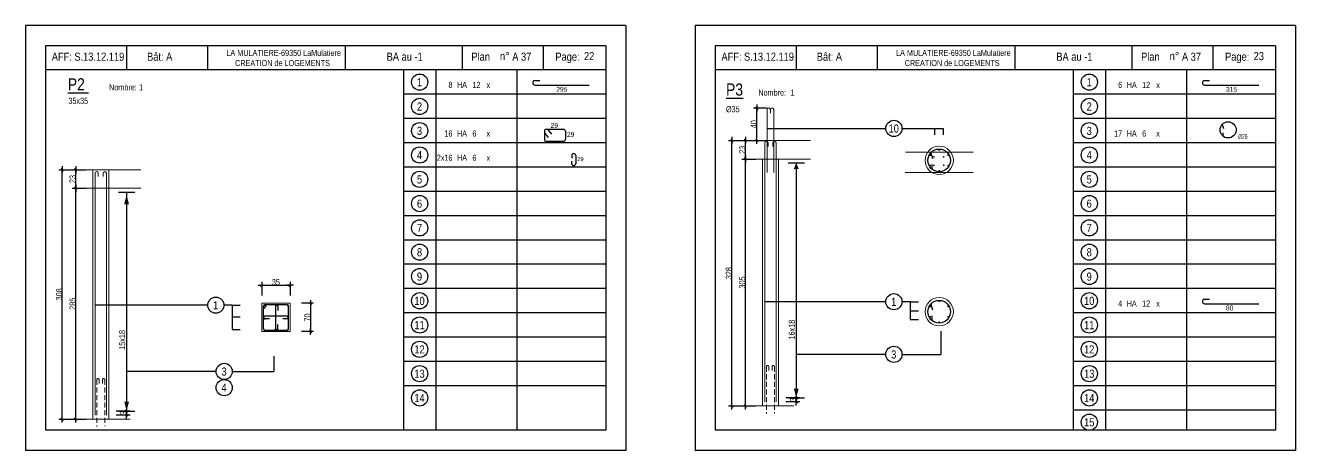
# Model space of a CAD drawing. Header units: metres. Extents: x -9927 to 45032, y -190416 to 12166.
# Drawn here: x 9441 to 12582, y -170879 to -169829 of the extents above; entities that cross this region are included whole.
import ezdxf
from ezdxf.enums import TextEntityAlignment as Align

# ---------------------------------------------------------------- set-up
doc = ezdxf.new("R2010")
doc.units = ezdxf.units.M
doc.header["$PDMODE"] = 65
doc.linetypes.add('CACHE2', pattern=[0.1875, 0.125, -0.0625])
for name, color, linetype in [('01_cote_gen', 4, 'Continuous'), ('01_fenetres', 171, 'Continuous'), ('01_linteaux', 3, 'Continuous'), ('01_sem', 42, 'Continuous'), ('01_texte', 230, 'Continuous'), ('AA_COTES', 2, 'Continuous')]:
    doc.layers.add(name, color=color, linetype=linetype)
doc.styles.add('STYLE2', font='ARIALN.TTF')
doc.dimstyles.new('JB25', dxfattribs={"dimscale": 0.1, "dimtxt": 150, "dimasz": 17, "dimexe": 0.1, "dimexo": 0.1, "dimgap": 0.09, "dimtad": 1, "dimdec": 1, "dimlfac": 0.5, "dimdsep": 46, "dimtxsty": 'STYLE2', "dimblk1": 'BOND_G', "dimblk2": 'BOND_D', "dimsah": 1, "dimcen": 1.5, "dimdle": 0.01, "dimse1": 1, "dimse2": 1, "dimclrd": 4, "dimclre": 2, "dimclrt": 5, "dimadec": 0, "dimazin": 0, "dimtfac": 2.333333, "dimtdec": 1, "dimtix": 1, "dimtmove": 2, "dimatfit": 3, "dimldrblk": 'BOND_G', "dimfxl": 1, "dimtolj": 1, "dimtzin": 0, "dimarcsym": 0})
doc.dimstyles.new('JB50', dxfattribs={"dimscale": 0.1, "dimtxt": 150, "dimasz": 15, "dimexe": 0.1, "dimexo": 0.1, "dimgap": 0.09, "dimtad": 1, "dimdec": 1, "dimdsep": 46, "dimtxsty": 'STYLE2', "dimblk1": 'BOND_G', "dimblk2": 'BOND_D', "dimsah": 1, "dimcen": 1.5, "dimdle": 0.01, "dimse1": 1, "dimse2": 1, "dimclrd": 4, "dimclre": 2, "dimclrt": 6, "dimazin": 2, "dimtfac": 2.333333, "dimtdec": 1, "dimtix": 1, "dimtmove": 2, "dimatfit": 3, "dimldrblk": 'BOND_G', "dimfxl": 1, "dimtolj": 1, "dimtzin": 0, "dimarcsym": 0})

# ---------------------------------------------------------------- blocks, each defined once
blk = doc.blocks.new('BOND_G')
at = {"layer": 'AA_COTES', "color": 0}
for p, q in [((5, 0), (-5, 0)), ((1.8, 1.8), (-1.8, -1.8)), ((0, -5), (0, 15))]:
    blk.add_line(p, q, dxfattribs=at)
blk = doc.blocks.new('BOND_D')
at = {"layer": 'AA_COTES', "color": 0}
for p, q in [((5, 0), (-5, 0)), ((-1.8, -1.8), (1.8, 1.8)), ((0, 5), (0, -15))]:
    blk.add_line(p, q, dxfattribs=at)
blk = doc.blocks.new('*D1713')
at = {"layer": '01_cote_gen', "color": 4, "linetype": 'Continuous', "lineweight": -2, "transparency": 16777216}
blk.add_line((11188.3, -170766.9), (11188.3, -170114.3), dxfattribs=at)
at = {"layer": 'DEFPOINTS', "color": 0, "linetype": 'Continuous', "lineweight": 0, "transparency": 16777216}
for p in [(11188.3, -170112.6), (11303.4, -170112.6), (11263.4, -170768.6)]:
    blk.add_point(p, dxfattribs=at)
at = {"layer": '01_cote_gen', "color": 4, "linetype": 'Continuous', "lineweight": -2, "transparency": 16777216, "xscale": 1.7, "yscale": 1.7, "zscale": 1.7}
for name, p, rotation in [('BOND_D', (11188.3, -170112.6), 90), ('BOND_G', (11188.3, -170768.6), 270)]:
    blk.add_blockref(name, p, dxfattribs=dict(at, rotation=rotation))
at = {"layer": '01_cote_gen', "color": 5, "linetype": 'Continuous', "lineweight": 0, "transparency": 16777216, "insert": (11180.6, -170440.6), "char_height": 15, "attachment_point": 5, "rotation": 90, "style": 'STYLE2'}
blk.add_mtext('\\A1;328', dxfattribs=at)
blk = doc.blocks.new('*D1714')
at = {"layer": '01_cote_gen', "color": 4, "linetype": 'Continuous', "lineweight": -2, "transparency": 16777216}
blk.add_line((11221.5, -170156.9), (11221.5, -170114.3), dxfattribs=at)
at = {"layer": 'DEFPOINTS', "color": 0, "linetype": 'Continuous', "lineweight": 0, "transparency": 16777216}
for p in [(11221.5, -170112.6), (11350.1, -170112.6), (11359.2, -170158.6)]:
    blk.add_point(p, dxfattribs=at)
at = {"layer": '01_cote_gen', "color": 4, "linetype": 'Continuous', "lineweight": -2, "transparency": 16777216, "xscale": 1.7, "yscale": 1.7, "zscale": 1.7}
for name, p, rotation in [('BOND_D', (11221.5, -170112.6), 90), ('BOND_G', (11221.5, -170158.6), 270)]:
    blk.add_blockref(name, p, dxfattribs=dict(at, rotation=rotation))
at = {"layer": '01_cote_gen', "color": 5, "linetype": 'Continuous', "lineweight": 0, "transparency": 16777216, "insert": (11213.8, -170135.6), "char_height": 15, "attachment_point": 5, "rotation": 90, "style": 'STYLE2'}
blk.add_mtext('\\A1;23', dxfattribs=at)
blk = doc.blocks.new('*D1715')
at = {"layer": '01_cote_gen', "color": 4, "linetype": 'Continuous', "lineweight": -2, "transparency": 16777216}
blk.add_line((11221.5, -170766.9), (11221.5, -170160.3), dxfattribs=at)
at = {"layer": 'DEFPOINTS', "color": 0, "linetype": 'Continuous', "lineweight": 0, "transparency": 16777216}
for p in [(11221.5, -170158.6), (11230, -170158.6), (11239.6, -170768.6)]:
    blk.add_point(p, dxfattribs=at)
at = {"layer": '01_cote_gen', "color": 4, "linetype": 'Continuous', "lineweight": -2, "transparency": 16777216, "xscale": 1.7, "yscale": 1.7, "zscale": 1.7}
for name, p, rotation in [('BOND_D', (11221.5, -170158.6), 90), ('BOND_G', (11221.5, -170768.6), 270)]:
    blk.add_blockref(name, p, dxfattribs=dict(at, rotation=rotation))
at = {"layer": '01_cote_gen', "color": 5, "linetype": 'Continuous', "lineweight": 0, "transparency": 16777216, "insert": (11213.8, -170463.6), "char_height": 15, "attachment_point": 5, "rotation": 90, "style": 'STYLE2'}
blk.add_mtext('\\A1;305', dxfattribs=at)
blk = doc.blocks.new('*D1716')
at = {"layer": '01_cote_gen', "color": 4, "linetype": 'Continuous', "lineweight": -2, "transparency": 16777216}
blk.add_line((11347.3, -170750.3), (11347.3, -170756.9), dxfattribs=at)
at = {"layer": 'DEFPOINTS', "color": 0, "linetype": 'Continuous', "lineweight": 0, "transparency": 16777216}
for p in [(11297.4, -170758.6), (11340.5, -170748.6), (11347.3, -170758.6)]:
    blk.add_point(p, dxfattribs=at)
at = {"layer": '01_cote_gen', "color": 4, "linetype": 'Continuous', "lineweight": -2, "transparency": 16777216, "xscale": 1.7, "yscale": 1.7, "zscale": 1.7}
for name, p, rotation in [('BOND_G', (11347.3, -170748.6), 90), ('BOND_D', (11347.3, -170758.6), 270)]:
    blk.add_blockref(name, p, dxfattribs=dict(at, rotation=rotation))
at = {"layer": '01_cote_gen', "color": 5, "linetype": 'Continuous', "lineweight": 0, "transparency": 16777216, "insert": (11339.6, -170753.6), "char_height": 15, "attachment_point": 5, "rotation": 90, "style": 'STYLE2'}
blk.add_mtext('\\A1;3', dxfattribs=at)
blk = doc.blocks.new('*D1717')
at = {"layer": '01_cote_gen', "color": 4, "lineweight": -2, "ltscale": 0.5, "transparency": 16777216}
blk.add_line((11250, -170110.9), (11250, -170034.3), dxfattribs=at)
at = {"layer": 'DEFPOINTS', "color": 0, "lineweight": 0, "ltscale": 0.5, "transparency": 16777216}
for p in [(11250, -170032.6), (11287.4, -170032.6), (11255.2, -170112.6)]:
    blk.add_point(p, dxfattribs=at)
at = {"layer": '01_cote_gen', "color": 4, "lineweight": -2, "ltscale": 0.5, "transparency": 16777216, "xscale": 1.7, "yscale": 1.7, "zscale": 1.7}
for name, p, rotation in [('BOND_D', (11250, -170032.6), 90), ('BOND_G', (11250, -170112.6), 270)]:
    blk.add_blockref(name, p, dxfattribs=dict(at, rotation=rotation))
at = {"layer": '01_cote_gen', "color": 5, "lineweight": 0, "ltscale": 0.5, "transparency": 16777216, "insert": (11242.4, -170072.6), "char_height": 15, "attachment_point": 5, "rotation": 90, "style": 'STYLE2'}
blk.add_mtext('\\A1;40', dxfattribs=at)
blk = doc.blocks.new('*D1735')
at = {"layer": '01_cote_gen', "color": 4, "linetype": 'Continuous', "lineweight": -2, "transparency": 16777216}
blk.add_line((9532.2, -170799.3), (9532.2, -170186.7), dxfattribs=at)
at = {"layer": 'DEFPOINTS', "color": 0, "linetype": 'Continuous', "lineweight": 0, "transparency": 16777216}
for p in [(9532.2, -170185), (9647.4, -170185), (9607.4, -170801)]:
    blk.add_point(p, dxfattribs=at)
at = {"layer": '01_cote_gen', "color": 4, "linetype": 'Continuous', "lineweight": -2, "transparency": 16777216, "xscale": 1.7, "yscale": 1.7, "zscale": 1.7}
for name, p, rotation in [('BOND_D', (9532.2, -170185), 90), ('BOND_G', (9532.2, -170801), 270)]:
    blk.add_blockref(name, p, dxfattribs=dict(at, rotation=rotation))
at = {"layer": '01_cote_gen', "color": 5, "linetype": 'Continuous', "lineweight": 0, "transparency": 16777216, "insert": (9524.6, -170493), "char_height": 15, "attachment_point": 5, "rotation": 90, "style": 'STYLE2'}
blk.add_mtext('\\A1;308', dxfattribs=at)
blk = doc.blocks.new('*D1736')
at = {"layer": '01_cote_gen', "color": 4, "linetype": 'Continuous', "lineweight": -2, "transparency": 16777216}
blk.add_line((9565.4, -170229.3), (9565.4, -170186.7), dxfattribs=at)
at = {"layer": 'DEFPOINTS', "color": 0, "linetype": 'Continuous', "lineweight": 0, "transparency": 16777216}
for p in [(9565.4, -170185), (9694.1, -170185), (9703.1, -170231)]:
    blk.add_point(p, dxfattribs=at)
at = {"layer": '01_cote_gen', "color": 4, "linetype": 'Continuous', "lineweight": -2, "transparency": 16777216, "xscale": 1.7, "yscale": 1.7, "zscale": 1.7}
for name, p, rotation in [('BOND_D', (9565.4, -170185), 90), ('BOND_G', (9565.4, -170231), 270)]:
    blk.add_blockref(name, p, dxfattribs=dict(at, rotation=rotation))
at = {"layer": '01_cote_gen', "color": 5, "linetype": 'Continuous', "lineweight": 0, "transparency": 16777216, "insert": (9557.7, -170208), "char_height": 15, "attachment_point": 5, "rotation": 90, "style": 'STYLE2'}
blk.add_mtext('\\A1;23', dxfattribs=at)
blk = doc.blocks.new('*D1737')
at = {"layer": '01_cote_gen', "color": 4, "linetype": 'Continuous', "lineweight": -2, "transparency": 16777216}
blk.add_line((9565.4, -170799.3), (9565.4, -170232.7), dxfattribs=at)
at = {"layer": 'DEFPOINTS', "color": 0, "linetype": 'Continuous', "lineweight": 0, "transparency": 16777216}
for p in [(9565.4, -170231), (9573.9, -170231), (9583.5, -170801)]:
    blk.add_point(p, dxfattribs=at)
at = {"layer": '01_cote_gen', "color": 4, "linetype": 'Continuous', "lineweight": -2, "transparency": 16777216, "xscale": 1.7, "yscale": 1.7, "zscale": 1.7}
for name, p, rotation in [('BOND_D', (9565.4, -170231), 90), ('BOND_G', (9565.4, -170801), 270)]:
    blk.add_blockref(name, p, dxfattribs=dict(at, rotation=rotation))
at = {"layer": '01_cote_gen', "color": 5, "linetype": 'Continuous', "lineweight": 0, "transparency": 16777216, "insert": (9557.7, -170516), "char_height": 15, "attachment_point": 5, "rotation": 90, "style": 'STYLE2'}
blk.add_mtext('\\A1;285', dxfattribs=at)
blk = doc.blocks.new('*D1738')
at = {"layer": '01_cote_gen', "color": 4, "linetype": 'Continuous', "lineweight": -2, "transparency": 16777216}
blk.add_line((9691.2, -170782.7), (9691.2, -170789.3), dxfattribs=at)
at = {"layer": 'DEFPOINTS', "color": 0, "linetype": 'Continuous', "lineweight": 0, "transparency": 16777216}
for p in [(9641.4, -170791), (9684.4, -170781), (9691.2, -170791)]:
    blk.add_point(p, dxfattribs=at)
at = {"layer": '01_cote_gen', "color": 4, "linetype": 'Continuous', "lineweight": -2, "transparency": 16777216, "xscale": 1.7, "yscale": 1.7, "zscale": 1.7}
for name, p, rotation in [('BOND_G', (9691.2, -170781), 90), ('BOND_D', (9691.2, -170791), 270)]:
    blk.add_blockref(name, p, dxfattribs=dict(at, rotation=rotation))
at = {"layer": '01_cote_gen', "color": 5, "linetype": 'Continuous', "lineweight": 0, "transparency": 16777216, "insert": (9683.6, -170786), "char_height": 15, "attachment_point": 5, "rotation": 90, "style": 'STYLE2'}
blk.add_mtext('\\A1;3', dxfattribs=at)
blk = doc.blocks.new('*D1733')
at = {"layer": '01_cote_gen', "color": 4, "linetype": 'Continuous', "lineweight": -2, "transparency": 16777216}
blk.add_line((10146.3, -170516.5), (10146.3, -170583.5), dxfattribs=at)
at = {"layer": 'DEFPOINTS', "color": 0, "linetype": 'Continuous', "lineweight": 0, "transparency": 16777216}
for p in [(10095.4, -170515), (10095.4, -170585), (10146.3, -170585)]:
    blk.add_point(p, dxfattribs=at)
at = {"layer": '01_cote_gen', "color": 4, "linetype": 'Continuous', "lineweight": -2, "transparency": 16777216, "xscale": 1.5, "yscale": 1.5, "zscale": 1.5}
for name, p, rotation in [('BOND_G', (10146.3, -170515), 90), ('BOND_D', (10146.3, -170585), 270)]:
    blk.add_blockref(name, p, dxfattribs=dict(at, rotation=rotation))
at = {"layer": '01_cote_gen', "color": 6, "linetype": 'Continuous', "lineweight": 0, "transparency": 16777216, "insert": (10138.6, -170550), "char_height": 15, "attachment_point": 5, "rotation": 90, "style": 'STYLE2'}
blk.add_mtext('\\A1;70', dxfattribs=at)
blk = doc.blocks.new('*D1734')
at = {"layer": '01_cote_gen', "color": 4, "lineweight": -2, "ltscale": 0.5, "transparency": 16777216}
blk.add_line((10027.1, -170470.4), (10093.7, -170470.4), dxfattribs=at)
at = {"layer": 'DEFPOINTS', "color": 0, "lineweight": 0, "ltscale": 0.5, "transparency": 16777216}
for p in [(10095.4, -170470.4), (10025.4, -170515), (10095.4, -170515)]:
    blk.add_point(p, dxfattribs=at)
at = {"layer": '01_cote_gen', "color": 4, "lineweight": -2, "ltscale": 0.5, "transparency": 16777216, "xscale": 1.7, "yscale": 1.7, "zscale": 1.7, "rotation": 180}
blk.add_blockref('BOND_G', (10025.4, -170470.4), dxfattribs=at)
at = {"layer": '01_cote_gen', "color": 4, "lineweight": -2, "ltscale": 0.5, "transparency": 16777216, "xscale": 1.7, "yscale": 1.7, "zscale": 1.7}
blk.add_blockref('BOND_D', (10095.4, -170470.4), dxfattribs=at)
at = {"layer": '01_cote_gen', "color": 5, "lineweight": 0, "ltscale": 0.5, "transparency": 16777216, "insert": (10060.4, -170462.7), "char_height": 15, "attachment_point": 5, "style": 'STYLE2'}
blk.add_mtext('\\A1;35', dxfattribs=at)

msp = doc.modelspace()

# ---------------------------------------------------------------- linework, layer by layer
at = {"layer": '01_cote_gen', "color": 2, "linetype": 'CACHE2', "lineweight": 0, "ltscale": 100}
for p, q in [((11273.42, -170671.57), (11273.42, -170787.14)), ((11279.42, -170671.57), (11279.42, -170680.54)), ((11287.42, -170671.57), (11287.42, -170680.54)), ((11293.42, -170671.57), (11293.42, -170786.28)), ((9617.35, -170703.97), (9617.35, -170819.54)), ((9623.35, -170703.97), (9623.35, -170712.94)), ((9631.35, -170703.97), (9631.35, -170712.94)), ((9637.35, -170703.97), (9637.35, -170818.68))]:
    msp.add_line(p, q, dxfattribs=at)
for centre in [(11276.42, -170671.57), (11290.42, -170671.57), (9620.35, -170703.97), (9634.35, -170703.97)]:
    msp.add_arc(centre, 3, 0, 180, dxfattribs=at)
at = {"layer": '01_fenetres', "ltscale": 30}
for p, q in [((9491.01, -169878.69), (9491.01, -170828.69)), ((10876.01, -169878.69), (9491.01, -169878.69)), ((9691.01, -169878.69), (9691.01, -169938.69)), ((9891.41, -169878.69), (9891.41, -169938.69)), ((10231.58, -169878.69), (10231.58, -169938.69)), ((10521.88, -169938.69), (10521.88, -169878.69)), ((10721.88, -169938.69), (10721.88, -169878.69)), ((10876.01, -169878.69), (10876.01, -170828.69)), ((11147.08, -169878.69), (11147.08, -170828.69)), ((11147.08, -169878.69), (11147.08, -170828.69)), ((11147.08, -169878.69), (11147.08, -170828.69)), ((12532.08, -169878.69), (11147.08, -169878.69)), ((11347.08, -169878.69), (11347.08, -169938.69)), ((11547.48, -169878.69), (11547.48, -169938.69)), ((11887.65, -169878.69), (11887.65, -169938.69)), ((12177.95, -169938.69), (12177.95, -169878.69)), ((12377.95, -169938.69), (12377.95, -169878.69)), ((12532.08, -169878.69), (12532.08, -170828.69)), ((10876.01, -169938.69), (9491.01, -169938.69)), ((12532.08, -169938.69), (11147.08, -169938.69)), ((10876.01, -170828.69), (9491.01, -170828.69)), ((12532.08, -170828.69), (11147.08, -170828.69))]:
    msp.add_line(p, q, dxfattribs=at)
at = {"layer": '01_linteaux', "linetype": 'Continuous'}
for p, q in [((10699.56, -169964.94), (10713.3, -169964.94)), ((10700.79, -169975.92), (10835.1, -169975.92)), ((12355.62, -169964.94), (12369.36, -169964.94)), ((12356.85, -169975.92), (12491.17, -169975.92)), ((10729.46, -170085.21), (10771.23, -170085.21)), ((10732.15, -170085.21), (10742.13, -170097.52)), ((10724.46, -170090.21), (10724.46, -170109.83)), ((10724.46, -170094.35), (10733.65, -170105.69)), ((10729.46, -170114.83), (10771.23, -170114.83)), ((10776.23, -170090.21), (10776.23, -170109.83)), ((10792.05, -170150.21), (10792.05, -170156.59)), ((10802.05, -170150.21), (10802.05, -170169.83)), ((10792.05, -170169.83), (10792.05, -170163.98)), ((12355.62, -170504.94), (12369.36, -170504.94)), ((12356.85, -170515.92), (12491.17, -170515.92))]:
    msp.add_line(p, q, dxfattribs=at)
for centre, start, end in [((10700.66, -169969.81), 102.77382, 192.77382), ((10700.79, -169970.92), 180, 270), ((12356.73, -169969.81), 102.77382, 192.77382), ((12356.85, -169970.92), 180, 270), ((10729.46, -170090.21), 90, 180), ((10771.23, -170090.21), 0, 90), ((10729.46, -170109.83), 180, 270), ((10771.23, -170109.83), 270, 0), ((10797.05, -170150.21), 90, 180), ((10797.05, -170150.21), 0, 90), ((10797.05, -170169.83), 180, 270), ((10797.05, -170169.83), 270, 0), ((12356.73, -170509.81), 102.77382, 192.77382), ((12356.85, -170510.92), 180, 270)]:
    msp.add_arc(centre, 5, start, end, dxfattribs=at)
at = {"layer": '01_sem', "color": 2, "lineweight": 0, "ltscale": 7}
for p, q in [((11275.19, -170036.57), (11275.19, -170191.99)), ((11283.19, -170036.57), (11283.19, -170044.97)), ((11283.45, -170036.57), (11283.45, -170044.97)), ((11291.45, -170036.57), (11291.45, -170191.99)), ((11263.42, -170112.57), (11246.98, -170112.57)), ((11382.6, -170112.57), (11263.42, -170112.57)), ((11269.42, -170118.99), (11269.42, -170758.57)), ((11277.42, -170118.99), (11277.42, -170127.39)), ((11289.42, -170118.99), (11289.42, -170127.39)), ((11297.42, -170118.99), (11297.42, -170758.57)), ((11617.07, -170142), (11785.05, -170142)), ((11263.42, -170158.57), (11246.98, -170158.57)), ((11263.42, -170158.57), (11263.42, -170768.57)), ((11382.6, -170158.57), (11263.42, -170158.57)), ((11303.42, -170158.57), (11303.42, -170768.57)), ((9607.35, -170184.97), (9590.91, -170184.97)), ((9607.35, -170184.97), (9607.35, -170800.97)), ((9726.53, -170184.97), (9607.35, -170184.97)), ((9613.35, -170193.75), (9613.35, -170790.97)), ((9621.35, -170193.75), (9621.35, -170202.16)), ((9633.35, -170193.75), (9633.35, -170202.16)), ((9641.35, -170193.75), (9641.35, -170790.97)), ((9647.35, -170184.97), (9647.35, -170800.97)), ((11616.19, -170192), (11785.05, -170192)), ((9607.35, -170230.97), (9590.91, -170230.97)), ((9726.53, -170230.97), (9607.35, -170230.97)), ((10025.42, -170585), (10025.42, -170515)), ((10095.42, -170515), (10025.42, -170515)), ((10025.42, -170585), (10025.42, -170515)), ((10095.42, -170515), (10025.42, -170515)), ((10095.42, -170585), (10095.42, -170515)), ((10025.42, -170585), (10095.42, -170585)), ((10025.42, -170585), (10095.42, -170585)), ((11340.97, -170768.57), (11227.25, -170768.57)), ((9590.91, -170800.97), (9699.95, -170800.97))]:
    msp.add_line(p, q, dxfattribs=at)
for centre in [(11700.77, -170162), (11700.77, -170535.69)]:
    msp.add_circle(centre, 35, dxfattribs=at)
for centre in [(11279.19, -170036.57), (11287.45, -170036.57), (11273.42, -170118.99), (11293.42, -170118.99), (9617.35, -170193.75), (9637.35, -170193.75)]:
    msp.add_arc(centre, 4, 0, 180, dxfattribs=at)
at = {"layer": '01_texte', "ltscale": 30}
for p, q in [((9441.01, -169828.69), (9441.01, -170878.69)), ((10926.01, -169828.69), (9441.01, -169828.69)), ((10926.01, -169828.69), (10926.01, -170878.69)), ((11097.08, -169828.69), (11097.08, -170878.69)), ((12582.08, -169828.69), (11097.08, -169828.69)), ((12582.08, -169828.69), (12582.08, -170878.69)), ((10376.01, -169938.69), (10376.01, -170828.69)), ((10456.01, -169938.69), (10456.01, -170828.69)), ((10656.01, -169938.69), (10656.01, -170828.69)), ((12032.08, -169938.69), (12032.08, -170828.69)), ((12112.08, -169938.69), (12112.08, -170828.69)), ((12312.08, -169938.69), (12312.08, -170828.69)), ((10876.01, -169998.69), (10376.01, -169998.69)), ((12532.08, -169998.69), (12032.08, -169998.69)), ((10876.01, -170058.69), (10376.01, -170058.69)), ((11275.19, -170083.06), (11568.7, -170083.06)), ((11608.7, -170083.06), (11710.42, -170083.06)), ((11689.39, -170083.06), (11689.39, -170099.07)), ((11710.42, -170083.06), (11710.42, -170099.07)), ((12532.08, -170058.69), (12032.08, -170058.69)), ((12400.6, -170073.07), (12403.52, -170083.36)), ((10876.01, -170118.69), (10376.01, -170118.69)), ((12532.08, -170118.69), (12032.08, -170118.69)), ((12402.74, -170102.26), (12402.9, -170093.91)), ((11680.24, -170142.96), (11684.33, -170157.37)), ((10876.01, -170178.69), (10376.01, -170178.69)), ((11327.15, -170167.86), (11367.47, -170167.86)), ((11347.31, -170167.86), (11347.31, -170755.44)), ((11683.24, -170183.83), (11683.46, -170172.14)), ((12532.08, -170178.69), (12032.08, -170178.69)), ((9671.09, -170240.26), (9711.4, -170240.26)), ((9691.24, -170240.26), (9691.24, -170787.84)), ((10876.01, -170238.69), (10376.01, -170238.69)), ((12532.08, -170238.69), (12032.08, -170238.69)), ((10876.01, -170298.69), (10376.01, -170298.69)), ((12532.08, -170298.69), (12032.08, -170298.69)), ((10876.01, -170358.69), (10376.01, -170358.69)), ((12532.08, -170358.69), (12032.08, -170358.69)), ((10876.01, -170418.69), (10376.01, -170418.69)), ((12532.08, -170418.69), (12032.08, -170418.69)), ((10876.01, -170478.69), (10376.01, -170478.69)), ((12532.08, -170478.69), (12032.08, -170478.69)), ((10029.42, -170578.65), (10029.42, -170521.38)), ((10029.42, -170522.63), (10033.42, -170528)), ((10088.42, -170518.38), (10032.42, -170518.38)), ((10032.42, -170518.38), (10036.42, -170523.75)), ((10059.46, -170521.38), (10059.46, -170532.22)), ((10059.46, -170521.38), (10059.46, -170578.59)), ((10059.46, -170523.56), (10059.46, -170532.22)), ((10065.46, -170521.38), (10065.46, -170532.53)), ((10091.42, -170578.65), (10091.42, -170521.38)), ((11680.24, -170516.65), (11684.33, -170531.06)), ((10088.42, -170547.02), (10032.42, -170547.02)), ((10032.42, -170553.02), (10034.51, -170553.02)), ((10044.41, -170553.02), (10034.33, -170553.02)), ((10044.41, -170553.02), (10034.57, -170553.02)), ((10088.42, -170553.02), (10077.58, -170553.02)), ((10086.24, -170553.02), (10077.58, -170553.02)), ((10876.01, -170538.69), (10376.01, -170538.69)), ((11683.24, -170557.52), (11683.46, -170545.83)), ((12532.08, -170538.69), (12032.08, -170538.69)), ((10032.42, -170581.65), (10088.42, -170581.65)), ((10059.46, -170567.65), (10059.46, -170577.49)), ((10059.46, -170567.65), (10059.46, -170577.73)), ((10059.46, -170579.64), (10059.46, -170577.55)), ((10065.46, -170579.64), (10065.46, -170567.63)), ((10876.01, -170598.69), (10376.01, -170598.69)), ((12532.08, -170598.69), (12032.08, -170598.69)), ((10876.01, -170658.69), (10376.01, -170658.69)), ((12532.08, -170658.69), (12032.08, -170658.69)), ((10876.01, -170718.69), (10376.01, -170718.69)), ((12532.08, -170718.69), (12032.08, -170718.69)), ((11327.15, -170748.57), (11367.47, -170748.57)), ((12532.08, -170778.69), (12032.08, -170778.69)), ((9671.09, -170780.97), (9711.4, -170780.97)), ((10926.01, -170878.69), (9441.01, -170878.69)), ((12582.08, -170878.69), (11097.08, -170878.69))]:
    msp.add_line(p, q, dxfattribs=at)
at = {"layer": '01_texte'}
for p, q in [((9891.96, -170519.59), (9613.35, -170519.59)), ((9952.43, -170519.59), (9931.96, -170519.59)), ((9952.43, -170519.59), (9952.43, -170579.98)), ((9952.43, -170519.59), (9972.44, -170519.59)), ((11568.7, -170511.08), (11269.42, -170511.08)), ((11629.17, -170511.08), (11608.7, -170511.08)), ((11629.17, -170511.08), (11629.17, -170554.75)), ((11629.17, -170511.08), (11649.19, -170511.08)), ((9952.43, -170548.79), (9972.44, -170548.79)), ((11629.17, -170533.79), (11649.19, -170533.79)), ((11629.17, -170554.75), (11649.19, -170554.75)), ((9952.43, -170579.98), (9972.44, -170579.98)), ((11704.6, -170584.07), (11704.6, -170641.1)), ((10055.68, -170645.91), (10055.68, -170683.22)), ((11568.7, -170641.1), (11347.31, -170641.1)), ((11608.7, -170641.1), (11704.6, -170641.1)), ((9912.63, -170683.22), (9691.24, -170683.22)), ((9952.63, -170683.22), (10055.68, -170683.22))]:
    msp.add_line(p, q, dxfattribs=at)
at = {"layer": '01_texte', "ltscale": 30, "flags": 128}
for points, const_width in [([(11678.16, -170150.16, 1), (11679.21, -170148.34, 1)], 2.1), ([(11686.78, -170153.28, 1), (11688.88, -170153.28, 1)], 2.1), ([(11699.72, -170136.49, 1), (11701.82, -170136.49, 1)], 2.1), ([(11710.76, -170153.28, 1), (11712.86, -170153.28, 1)], 2.1), ([(11722.34, -170148.34, 1), (11723.39, -170150.16, 1)], 2.1), ([(11679.21, -170175.66, 1), (11678.16, -170173.84, 1)], 2.1), ([(11686.78, -170174.21, 1), (11688.88, -170174.21, 1)], 2.1), ([(11710.76, -170174.21, 1), (11712.86, -170174.21, 1)], 2.1), ([(11723.39, -170173.84, 1), (11722.34, -170175.66, 1)], 2.1), ([(11701.82, -170187.51, 1), (11699.72, -170187.51, 1)], 2.1), ([(10031.89, -170521.24, -1), (10030.39, -170521.24, -1)], 1.5), ([(10062.11, -170520.85, 1), (10062.11, -170519.35, 1)], 1.5), ([(10088.95, -170521.24, 1), (10090.45, -170521.24, 1)], 1.5), ([(11678.16, -170523.85, 1), (11679.21, -170522.03, 1)], 2.1), ([(11699.72, -170510.18, 1), (11701.82, -170510.18, 1)], 2.1), ([(11722.34, -170522.03, 1), (11723.39, -170523.85, 1)], 2.1), ([(10031.89, -170550.36, 1), (10030.39, -170550.36, 1)], 1.5), ([(10088.95, -170550.36, -1), (10090.45, -170550.36, -1)], 1.5), ([(11679.21, -170549.35, 1), (11678.16, -170547.53, 1)], 2.1), ([(11701.82, -170561.2, 1), (11699.72, -170561.2, 1)], 2.1), ([(11723.39, -170547.53, 1), (11722.34, -170549.35, 1)], 2.1), ([(10031.89, -170578.8, 1), (10030.39, -170578.8, 1)], 1.5), ([(10062.11, -170578.91, -1), (10062.11, -170580.41, -1)], 1.5), ([(10088.95, -170578.8, -1), (10090.45, -170578.8, -1)], 1.5)]:
    msp.add_lwpolyline(points, format="xyb", close=True, dxfattribs=dict(at, const_width=const_width))
at = {"layer": '01_texte'}
for centre in [(10416.01, -169968.69), (12072.08, -169968.69), (10416.01, -170028.69), (12072.08, -170028.69), (10416.01, -170088.69), (11588.7, -170083.06), (12072.08, -170088.69), (10416.01, -170148.69), (12072.08, -170148.69), (10416.01, -170208.69), (12072.08, -170208.69), (10416.01, -170268.69), (12072.08, -170268.69), (10416.01, -170328.69), (12072.08, -170328.69), (10416.01, -170388.69), (12072.08, -170388.69), (10416.01, -170448.69), (12072.08, -170448.69), (10416.01, -170508.69), (11588.7, -170511.08), (12072.08, -170508.69), (9911.96, -170519.59), (10416.01, -170568.69), (12072.08, -170568.69), (10416.01, -170628.69), (11588.7, -170641.1), (12072.08, -170628.69), (9932.63, -170683.22), (10416.01, -170688.69), (12072.08, -170688.69), (9932.63, -170723.22), (10416.01, -170748.69), (12072.08, -170748.69), (12072.08, -170808.69)]:
    msp.add_circle(centre, 20, dxfattribs=at)
at = {"layer": '01_texte', "ltscale": 30}
for centre, radius in [((12415.27, -170086.67), 20), ((11700.77, -170162), 28), ((11700.77, -170535.69), 28)]:
    msp.add_circle(centre, radius, dxfattribs=at)
for centre, radius, start, end in [((10032.42, -170521.38), 3, 90.00091, 180), ((10062.46, -170521.38), 3, 90, 180.00091), ((10062.46, -170521.38), 3, 359.99909, 90), ((10088.42, -170521.38), 3, 0, 90.00091), ((10032.42, -170550.02), 3, 90.00091, 180), ((10032.42, -170550.02), 3, 180, 269.99909), ((10088.42, -170550.02), 3, 0, 90.00091), ((10088.42, -170550.02), 3, 269.99909, 0), ((10032.42, -170578.65), 3, 180, 270), ((10061.6, -170579.41), 2.15, 186.19867, 293.78515), ((10063.33, -170579.41), 2.15, 246.21485, 353.80133), ((10088.42, -170578.65), 3, 270, 0)]:
    msp.add_arc(centre, radius, start, end, dxfattribs=at)
for points in [[(11347.31, -170167.86), (11341.41, -170182.93), (11347.31, -170182.93)], [(11347.31, -170167.86), (11353.21, -170182.93), (11347.31, -170182.93)], [(9691.24, -170247.13), (9685.34, -170270.2), (9691.24, -170270.2)], [(9691.24, -170247.13), (9697.15, -170270.2), (9691.24, -170270.2)], [(11347.31, -170748.57), (11341.41, -170725.5), (11347.31, -170725.5)], [(11347.31, -170748.57), (11353.21, -170725.5), (11347.31, -170725.5)], [(9691.24, -170780.97), (9685.34, -170757.9), (9691.24, -170757.9)], [(9691.24, -170780.97), (9697.15, -170757.9), (9691.24, -170757.9)]]:
    msp.add_solid(points, dxfattribs=at)

# ---------------------------------------------------------------- texts
at = {"layer": '01_texte', "style": 'STYLE2'}
for s, height, p in [('AFF:', 20, (9506.31, -169915.84)), ('S.13.12.119', 20, (9561.97, -169915.84)), ('Bât: A', 20, (9741.95, -169915.84)), ('LA MULATIERE-69350 LaMulatiere', 15, (9938.1, -169903.97)), ('BA au -1', 20, (10334.41, -169915.84)), ('Plan', 20, (10543.93, -169915.84)), ('n%%D', 20, (10614.61, -169914.39)), ('A 37', 20, (10644.95, -169915.84)), ('Page:', 20, (10751.59, -169915.84)), ('22', 20, (10822.28, -169914.39)), ('AFF:', 20, (11162.38, -169915.84)), ('S.13.12.119', 20, (11218.04, -169915.84)), ('Bât: A', 20, (11398.02, -169915.84)), ('LA MULATIERE-69350 LaMulatiere', 15, (11594.17, -169903.97)), ('BA au -1', 20, (11990.47, -169915.84)), ('Plan', 20, (12199.99, -169915.84)), ('n%%D', 20, (12270.68, -169914.39)), ('A 37', 20, (12301.02, -169915.84)), ('Page:', 20, (12407.66, -169915.84)), ('23', 20, (12478.35, -169914.39)), ('CREATION de LOGEMENTS', 15, (9959.59, -169928.97)), ('CREATION de LOGEMENTS', 15, (11615.65, -169928.97)), ('%%UP2 ', 30, (9545.79, -169989.08)), ('Nombre:', 15, (9647.97, -169989.08)), ('1', 15, (9722.08, -169989.08)), ('HA', 15, (10508.3, -169983.09)), ('12', 15, (10546.47, -169983.09)), ('295', 12, (10753.85, -169992.42)), ('%%UP3', 30, (11173.66, -170002.08)), ('Nombre:', 15, (11253.47, -170002.08)), ('1', 15, (11333.09, -170002.08)), ('HA', 15, (12164.37, -169983.09)), ('12', 15, (12202.54, -169983.09)), ('315', 12, (12409.91, -169992.42)), ('35x35', 15, (9547.28, -170022.41)), ('%%C35', 15, (11173.47, -170043.08)), ('HA', 15, (10508.3, -170103.09)), ('6', 15, (10546.47, -170103.09)), ('29', 12, (10739.67, -170081.66)), ('HA', 15, (12164.37, -170103.09)), ('6', 15, (12202.54, -170103.09)), ('29', 12, (10780.21, -170103.87)), ('HA', 15, (10508.3, -170163.09)), ('6', 15, (10546.47, -170163.09)), ('29', 10, (10806.03, -170163.87)), ('HA', 15, (12164.37, -170523.09)), ('12', 15, (12202.54, -170523.09)), ('80', 12, (12409.91, -170532.42))]:
    msp.add_text(s, height=height, dxfattribs=at).set_placement(p)
for s, p in [('1', (10415.61, -169968.91)), ('1', (12071.68, -169968.91)), ('2', (10415.61, -170028.91)), ('2', (12071.68, -170028.91)), ('3', (10415.61, -170088.91)), ('10', (11588.3, -170083.28)), ('3', (12071.68, -170088.91)), ('4', (10415.61, -170148.91)), ('4', (12071.68, -170148.91)), ('5', (10415.61, -170208.91)), ('5', (12071.68, -170208.91)), ('6', (10415.61, -170268.91)), ('6', (12071.68, -170268.91)), ('7', (10415.61, -170328.91)), ('7', (12071.68, -170328.91)), ('8', (10415.61, -170388.91)), ('8', (12071.68, -170388.91)), ('9', (10415.61, -170448.91)), ('9', (12071.68, -170448.91)), ('1', (9911.55, -170519.82)), ('10', (10415.61, -170508.91)), ('1', (11588.3, -170511.3)), ('10', (12071.68, -170508.91)), ('11', (10415.61, -170568.91)), ('11', (12071.68, -170568.91)), ('12', (10415.61, -170628.91)), ('12', (12071.68, -170628.91)), ('3', (11588.3, -170641.32)), ('3', (9932.23, -170683.45)), ('13', (10415.61, -170688.91)), ('13', (12071.68, -170688.91)), ('4', (9932.23, -170723.45)), ('14', (10415.61, -170748.91)), ('14', (12071.68, -170748.91)), ('15', (12071.68, -170808.91))]:
    msp.add_text(s, height=20, dxfattribs=at).set_placement(p, align=Align.MIDDLE_CENTER)
for s, p in [('8', (10497.1, -169983.09)), ('6', (12153.17, -169983.09)), ('16', (10497.1, -170103.09)), ('17', (12153.17, -170103.09)), ('2x16', (10497.1, -170163.09)), ('4', (12153.17, -170523.09))]:
    msp.add_text(s, height=15, dxfattribs=at).set_placement(p, align=Align.RIGHT)
for p in [(10585.89, -169983.09), (12241.95, -169983.09), (10585.89, -170103.09), (12241.95, -170103.09), (10585.89, -170163.09), (12241.95, -170523.09)]:
    msp.add_text('x', height=15, dxfattribs=at).set_placement(p, align=Align.CENTER)
at = {"layer": '01_texte', "style": 'STYLE2', "width": 0.7}
msp.add_text('%%C29', height=12, dxfattribs=at).set_placement((12440.24, -170109.3))
at = {"layer": '01_texte', "style": 'STYLE2'}
for s, p in [('16x18', (11343.71, -170604.43)), ('15x18', (9687.64, -170629.72))]:
    msp.add_text(s, height=15, rotation=90, dxfattribs=at).set_placement(p)

# ---------------------------------------------------------------- dimensions: what is measured, and where the dimension line sits
at = {"layer": '01_cote_gen', "lineweight": 0, "ltscale": 0.5}
dim = msp.add_linear_dim(base=(11250.04, -170032.57), p1=(11255.2, -170112.57), p2=(11287.45, -170032.57), angle=90, dimstyle='JB25', dxfattribs=at)
dim.commit()
dim.dimension.update_dxf_attribs({"geometry": '*D1717', "text_midpoint": (11242.38, -170072.57)})
at = {"layer": '01_cote_gen', "linetype": 'Continuous', "lineweight": 0}
for base, p1, p2, dimstyle, picture, middle in [((11188.31, -170112.57), (11263.42, -170768.57), (11303.42, -170112.57), 'JB25', '*D1713', (11180.64, -170440.57)), ((11221.48, -170112.57), (11359.21, -170158.57), (11350.15, -170112.57), 'JB25', '*D1714', (11213.81, -170135.57)), ((11221.48, -170158.57), (11239.6, -170768.57), (11229.98, -170158.57), 'JB25', '*D1715', (11213.81, -170463.57)), ((9532.24, -170184.97), (9607.35, -170800.97), (9647.35, -170184.97), 'JB25', '*D1735', (9524.57, -170492.97)), ((9565.41, -170184.97), (9703.14, -170230.97), (9694.08, -170184.97), 'JB25', '*D1736', (9557.75, -170207.97)), ((9565.41, -170230.97), (9583.54, -170800.97), (9573.91, -170230.97), 'JB25', '*D1737', (9557.75, -170515.97)), ((10146.26, -170585), (10095.42, -170515), (10095.42, -170585), 'JB50', '*D1733', (10138.59, -170550))]:
    dim = msp.add_linear_dim(base=base, p1=p1, p2=p2, angle=90, dimstyle=dimstyle, dxfattribs=at)
    dim.commit()
    dim.dimension.update_dxf_attribs({"geometry": picture, "text_midpoint": middle})
at = {"layer": '01_cote_gen', "lineweight": 0, "ltscale": 0.5}
dim = msp.add_linear_dim(base=(10095.42, -170470.39), p1=(10025.42, -170515), p2=(10095.42, -170515), dimstyle='JB25', dxfattribs=at)
dim.commit()
dim.dimension.update_dxf_attribs({"geometry": '*D1734', "text_midpoint": (10060.42, -170462.72)})
at = {"layer": '01_cote_gen', "linetype": 'Continuous', "lineweight": 0}
for base, p1, p2, picture, middle in [((11347.31, -170758.57), (11340.49, -170748.57), (11297.42, -170758.57), '*D1716', (11339.64, -170753.57)), ((9691.24, -170790.97), (9684.42, -170780.97), (9641.35, -170790.97), '*D1738', (9683.58, -170785.97))]:
    dim = msp.add_linear_dim(base=base, p1=p1, p2=p2, angle=90, text='3', dimstyle='JB25', dxfattribs=at)
    dim.commit()
    dim.dimension.update_dxf_attribs({"geometry": picture, "text_midpoint": middle})

doc.saveas('drawing.dxf')
